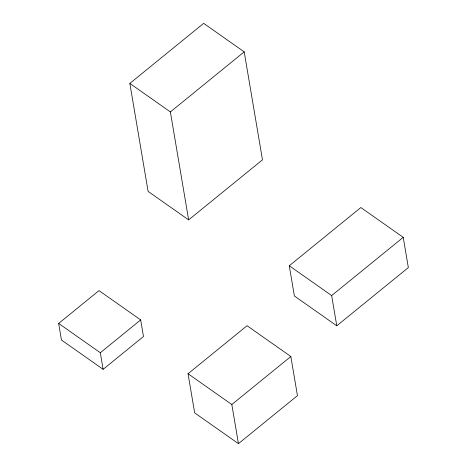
<?xml version="1.0" encoding="UTF-8"?>
<svg xmlns="http://www.w3.org/2000/svg" width="467" height="467" viewBox="0 0 467 467"><rect width="100%" height="100%" fill="white"/><g stroke="black" fill="none" stroke-linecap="round" stroke-linejoin="round"><path stroke-width="0.7" d="M129.844 83.406L203.67 23.35L244.206 51.866L262.472 159.837L188.645 219.893L148.103 191.382L129.844 83.406L170.379 111.922L188.645 219.893M170.379 111.922L244.206 51.866M58.655 323.433L99.004 290.608L140.672 319.918L143.474 336.503L103.125 369.327L61.457 340.017L58.655 323.433L100.323 352.737L103.125 369.327M100.323 352.737L140.672 319.918M289.271 265.764L360.845 207.535L403.231 237.347L408.345 267.579L336.771 325.803L294.385 295.99L289.271 265.764L331.658 295.57L336.771 325.803M188.043 373.734L247.066 325.721L290.842 356.508L297.456 395.637L238.439 443.65L194.663 412.863L188.043 373.734L231.819 404.521L238.439 443.65M331.658 295.57L403.231 237.347M231.819 404.521L290.842 356.508"/></g></svg>
